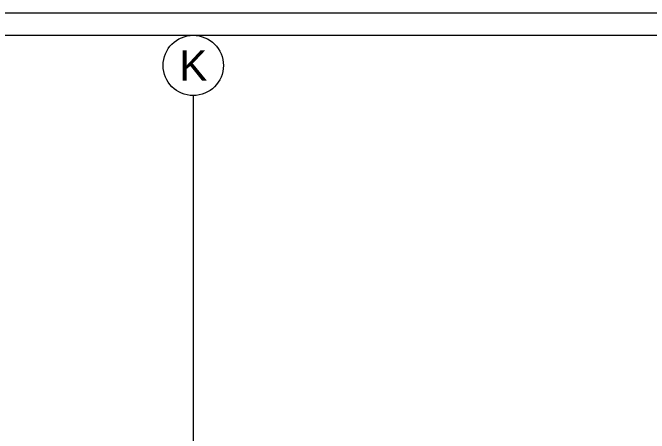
# Model space of a CAD drawing. Extents: x -3709 to 34962, y 0 to 8245.
# Drawn here: x 3901.1 to 4323.3, y 3925.9 to 4205 of the extents above; entities that cross this region are included whole.
import ezdxf
from ezdxf.enums import TextEntityAlignment as Align

# ---------------------------------------------------------------- set-up
doc = ezdxf.new("R2010")
doc.units = 0
doc.layers.get('0').update_dxf_attribs({"color": 9, "lineweight": 9})
doc.layers.add('24', color=9, linetype='Continuous', lineweight=9)
doc.layers.add('40A', color=9, linetype='Continuous', lineweight=9)
doc.styles.add('Arial', font='arial.ttf', dxfattribs={"height": 2.5})

# ---------------------------------------------------------------- blocks, each defined once
blk = doc.blocks.new('0_aks')
at = {"linetype": 'Continuous'}
blk.add_circle((0, 0), 2, dxfattribs=at)
at = {"style": 'Arial'}
blk.add_attdef('AKS', text='', height=2, dxfattribs=at).set_placement((0, 0), align=Align.MIDDLE_CENTER)
blk = doc.blocks.new('p-aks_vw')
at = {"layer": '24', "ltscale": 2}
blk.add_lwpolyline([(3620, 3837.5), (3620, 3540)], dxfattribs=at)
at = {"layer": '24', "xscale": 10, "yscale": 10, "zscale": 10}
blk.add_blockref('0_aks', (3620, 3857.5), dxfattribs=at).add_auto_attribs({'AKS': 'K'})

msp = doc.modelspace()

# ---------------------------------------------------------------- linework, layer by layer
at = {"layer": '40A'}
for points in [[(6995, 0), (0, 0), (0, 4205), (6995, 4205)], [(6995, 0), (0, 0), (0, 4205), (6995, 4205)], [(80, 4190), (6455.06, 4190), (6455.06, 15), (80, 15)], [(80, 4190), (6455.06, 4190), (6455.06, 15), (80, 15)]]:
    msp.add_lwpolyline(points, close=True, dxfattribs=at)

# ---------------------------------------------------------------- block references
at = {"layer": '24'}
msp.add_blockref('p-aks_vw', (400.84, 312.5), dxfattribs=at)

doc.saveas('drawing.dxf')
